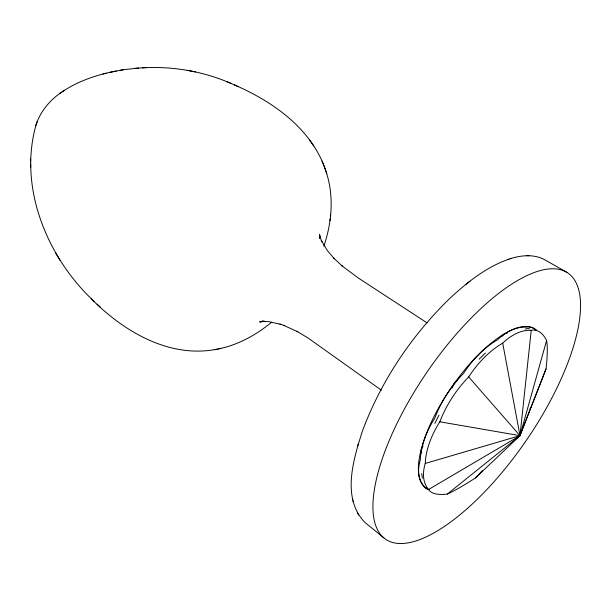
<?xml version="1.0" encoding="UTF-8"?>
<svg xmlns="http://www.w3.org/2000/svg" width="611" height="611" viewBox="0 0 611 611"><rect width="100%" height="100%" fill="white"/><g stroke="black" fill="none" stroke-linecap="round" stroke-linejoin="round"><path stroke-width="0.92" d="M94.201 301.475C47.291 257.995 17.574 186.737 36.507 123.475M323.792 246.302C332.063 222.221 334.217 195.314 325.839 170.958M531.226 330.345L519.992 435.658L475.419 477.947A91.864 10.769 -37.4 0 1 447.351 494.062A92.376 26.724 -32.5 0 1 428.578 489.503A92.765 43.602 -32.8 0 1 425.248 463.451A92.796 56.869 -39.7 0 1 439.813 421.796A92.712 62.757 -53.5 0 1 468.675 376.911A92.803 59.366 -68.4 0 1 502.693 343.13A92.78 47.773 -77.3 0 1 531.226 330.33A92.498 31.451 -79.3 0 1 546.593 340.495A92.04 14.809 -75.7 0 1 546.035 368.853A91.513 2.146 -67.8 0 1 530.99 407.216L519.992 435.658L447.359 494.055M329.986 220.678L330.2 218.837M330.459 216.622L330.688 214.682M546.593 340.503L519.992 435.658L516.952 437.934M508.986 259.133C486.394 266.908 467.323 282.251 449.979 298.237C411.623 335.439 381.012 381.043 362.384 431.19C353.387 459.495 341.137 498.545 365.309 522.772L383.907 537.901M357.695 445.801L358.138 444.304M36.66 123.101C41.25 110.316 50.553 99.601 61.757 92.101M35.766 125.438L37.294 121.413M546.035 368.861L519.992 435.658L428.594 489.495M438.958 415.106L434.803 423.438M452.064 387.893L454.256 383.349L457.815 379.889M423.11 445.946L421.193 449.643L421.269 453.095M475.419 477.947L482.27 470.783M485.371 353.021L479.077 359.245M501.692 336.485L504.373 333.774L507.397 333.094M271.612 322.218C256.2 334.981 238.061 344.994 218.31 348.942M469.996 281.144L466.124 284.176M62.261 91.772C78.407 80.835 97.355 74.649 116.373 70.975M59.756 93.468L64.499 90.237M262.722 321.126L260.569 321.875L263.379 321.096L259.53 321.898L265.059 321.371L263.486 321.348L268.825 321.646L280.938 324.403M510.361 258.69C521.878 254.94 535.358 253.955 546.081 260.523L566.855 272.33M508.146 259.408L511.216 258.407M425.264 463.443L519.992 435.658L502.7 343.138M102.854 74L106.184 73.205M109.27 72.465L123.514 69.7L138.636 68.073M525.223 329.1L528.133 328.443L529.409 328.924M91.161 298.687C123.605 331.422 169.423 358.726 217.142 349.171M214.522 349.698L220.854 348.438M119.756 70.38L123.514 69.7M142.485 67.844C172.569 66.026 203.112 71.304 230.767 83.31M134.787 68.325L146.525 67.577M526.377 255.742L527.194 255.742M528.225 255.734L529.042 255.734M439.828 421.796L519.992 435.658L468.675 376.918M187.294 70.341L195.474 71.938M427.41 488.556L426.241 488.326L425.974 487.616M279.853 324.029L284.695 325.694M283.634 325.327L297.717 331.765L296.847 331.277L307.822 337.837L381.371 390.192M234.364 84.891C274.14 102.098 313.779 130.28 326.77 173.715M226.971 81.653L238.168 86.556M427.104 322.891L358.397 278.074L342.015 265.907L342.771 266.564L333.659 258.041L334.4 258.82L327.412 250.647L321.271 240.451L321.89 241.803L319.744 236.037L320.156 237.816L319.553 234.357L319.935 238.595L319.813 236.19M97.08 304.095L100.112 306.875M309.739 140.179L311.648 142.943M311.9 143.295L313.779 146.021M55.853 253.298L60.092 260.462M357.313 512.935L357.702 513.607M358.168 514.409L358.565 515.081M322.028 161.09L323.211 163.954M323.471 164.565L325.579 170.202M422.377 478.245L421.735 473.433M352.547 498.797L352.723 499.638M352.967 500.821L353.143 501.662M30.55 158.661L30.603 161.709M30.634 164.13L30.695 167.445M428.456 489.533A92.078 27.029 -32.5 0 1 423.813 485.882A92.46 43.809 -32.7 0 1 420.33 459.793A92.498 56.991 -39.7 0 1 434.742 418.199A92.429 62.834 -53.5 0 1 463.497 373.451A92.513 59.473 -68.4 0 1 497.491 339.831A92.475 47.948 -77.4 0 1 526.094 327.175A92.2 31.726 -79.3 0 1 536.618 330.482A96.385 35.85 -55.6 0 0 450.055 389.367A96.385 35.85 -55.6 0 0 428.975 489.686M529.936 408.797A91.268 3.307 -57.2 0 1 530.99 407.216M467.446 508.398A161.312 60.252 -55.6 0 0 570.834 275.446A161.312 60.252 -55.6 0 0 391.88 434.406A161.312 60.252 -55.6 0 0 467.446 508.398"/></g></svg>
